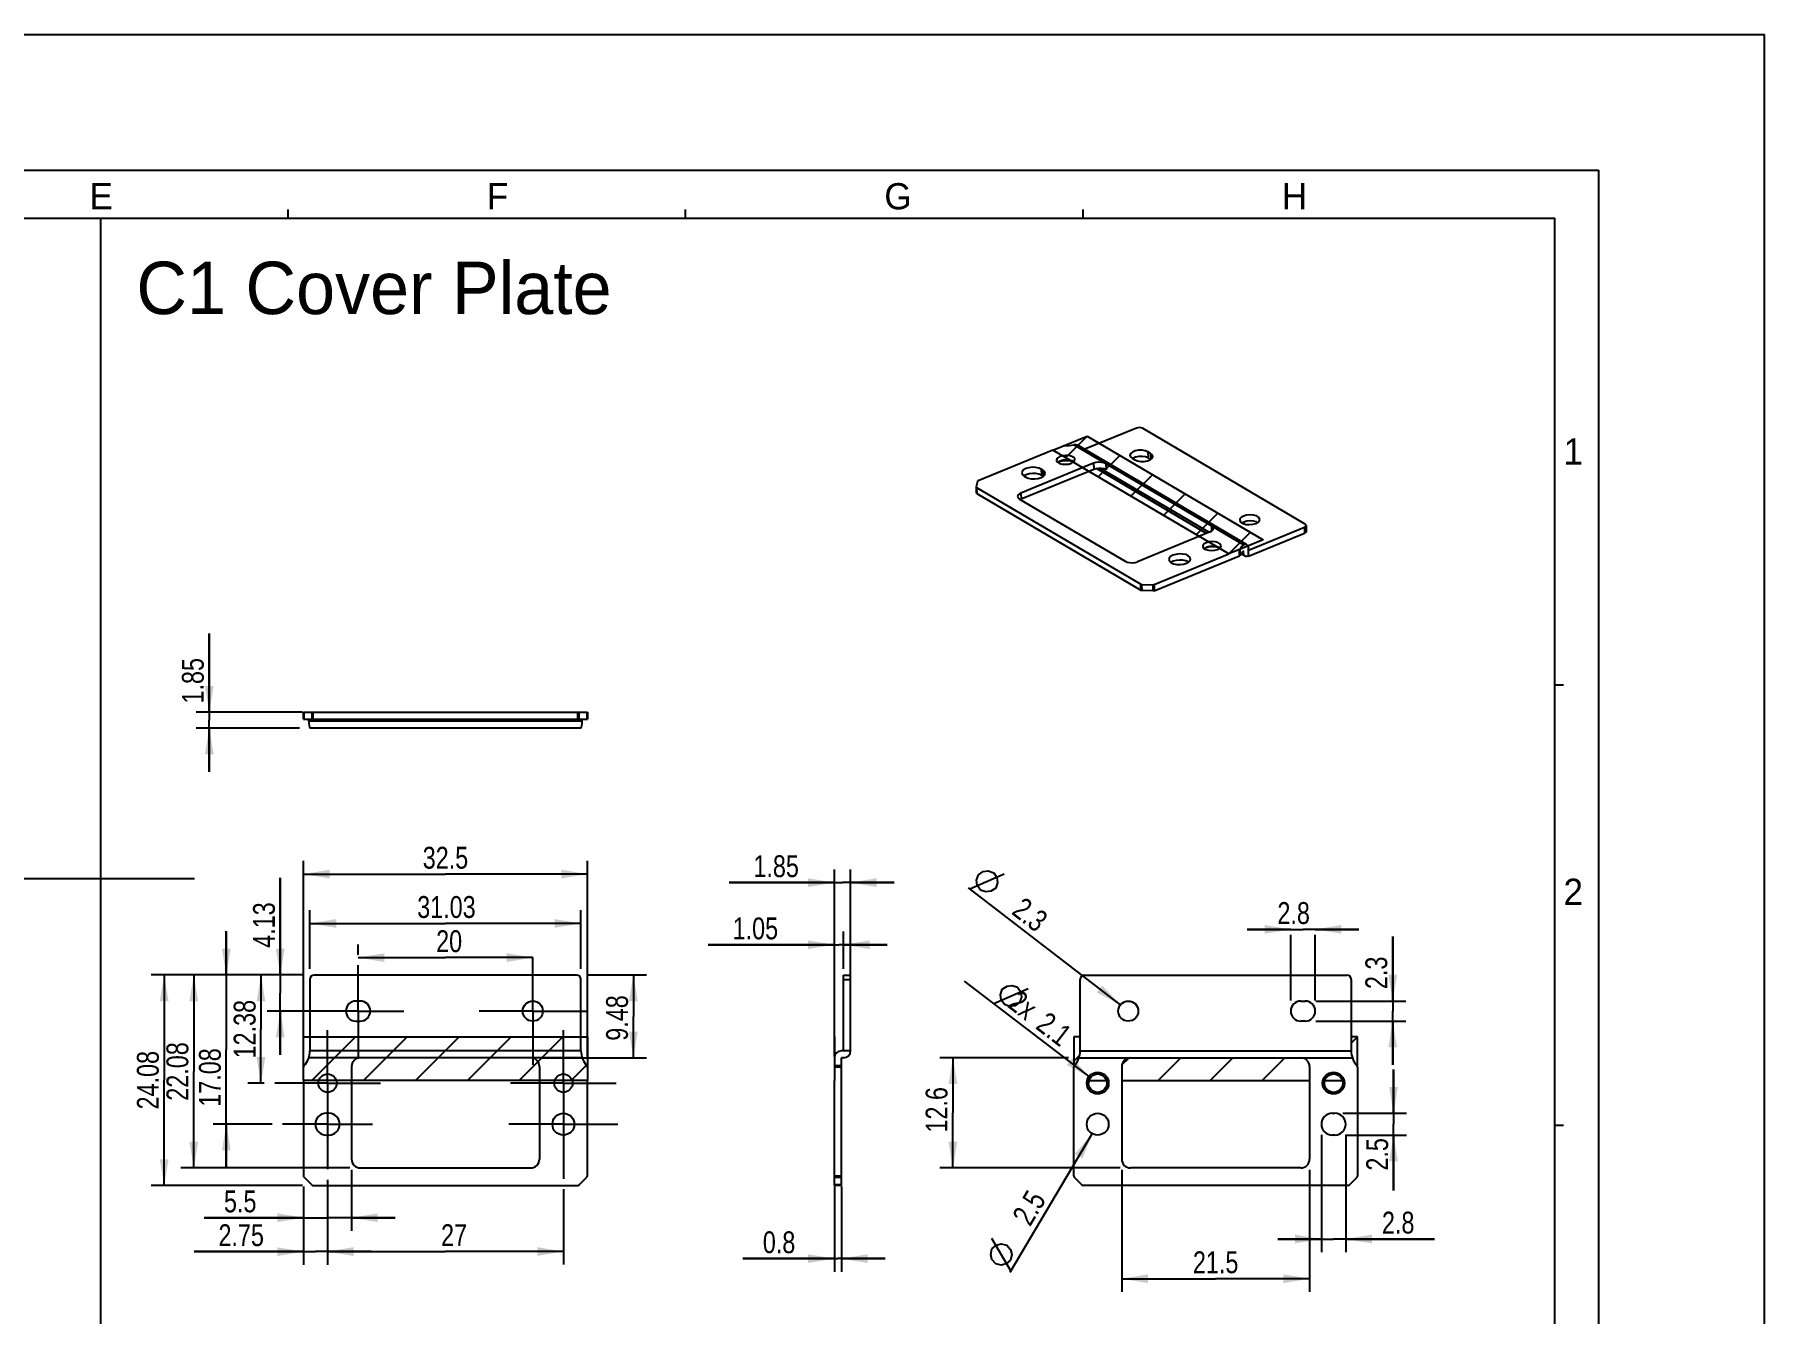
# Model space of a CAD drawing. Header units: millimetres. Extents: x 0 to 420, y 0 to 297.
# Drawn here: x 222 to 420, y 150.7 to 297 of the extents above; entities that cross this region are included whole.
import ezdxf

# ---------------------------------------------------------------- set-up
doc = ezdxf.new("R2010")
doc.units = ezdxf.units.MM
doc.header["$LTSCALE"] = 23.1
doc.linetypes.add('CENTER', pattern=[0.6, 0.375, -0.075, 0.075, -0.075])
doc.layers.get('0').update_dxf_attribs({"linetype": 'CONTINUOUS'})
doc.layers.add('02___PRT_ALL_AXES', color=7, linetype='CONTINUOUS')
doc.layers.add('ASSEM_MEM', color=7, linetype='CONTINUOUS')
doc.styles.get("Standard").update_dxf_attribs({"font": 'txt', "width": 0.8})
doc.styles.add('TEXTSTYLE_2', font='txt')
doc.styles.add('TEXTSTYLE_9', font='ar_wgl__.ttf')
doc.dimstyles.new('DIMSTYLE_3', dxfattribs={"dimtxt": 2.5, "dimasz": 3, "dimexe": 1.5, "dimexo": 1.2, "dimtad": 1, "dimdsep": 46, "dimtxsty": 'STANDARD', "dimblk": '_FILLED', "dimblk1": '_FILLED', "dimblk2": '_FILLED', "dimcen": 0.09, "dimazin": 2, "dimtp": 0.01, "dimtm": 0.01, "dimtfac": 1, "dimtofl": 0, "dimtmove": 0, "dimatfit": 3, "dimldrblk": '_FILLED', "dimfxl": 1, "dimtolj": 1, "dimarcsym": 0})
doc.dimstyles.new('DIMSTYLE_4', dxfattribs={"dimtxt": 2.5, "dimasz": 3, "dimexe": 1.5, "dimexo": 1.2, "dimtad": 1, "dimdsep": 46, "dimtxsty": 'STANDARD', "dimblk": '_FILLED', "dimblk1": '_FILLED', "dimblk2": '_FILLED', "dimcen": 0.09, "dimazin": 2, "dimtp": 0.01, "dimtm": 0.01, "dimtfac": 1, "dimtofl": 0, "dimtmove": 0, "dimatfit": 1, "dimldrblk": '_FILLED', "dimfxl": 1, "dimtolj": 1, "dimarcsym": 0})

# ---------------------------------------------------------------- blocks, each defined once
blk = doc.blocks.new('_FILLED')
at = {"color": 0, "linetype": 'BYBLOCK'}
blk.add_solid([(0, 0), (-1, 0.167), (-1, -0.167)], dxfattribs=at)
blk = doc.blocks.new('*D21')
at = {"color": 7, "linetype": 'CONTINUOUS'}
for p, q in [((252.76, 180.05), (252.76, 202.43)), ((285.26, 180.05), (285.26, 202.43)), ((252.76, 200.93), (269.01, 200.93)), ((285.26, 200.93), (269.01, 200.93))]:
    blk.add_line(p, q, dxfattribs=at)
at = {"color": 7, "linetype": 'CONTINUOUS', "xscale": 3, "yscale": 3, "zscale": 3, "rotation": 180}
blk.add_blockref('_FILLED', (252.76, 200.93), dxfattribs=at)
at = {"color": 7, "linetype": 'CONTINUOUS', "xscale": 3, "yscale": 3, "zscale": 3}
blk.add_blockref('_FILLED', (285.26, 200.93), dxfattribs=at)
at = {"color": 7, "linetype": 'CONTINUOUS', "insert": (269.01, 204.05), "char_height": 2.5, "width": 8, "attachment_point": 2, "line_spacing_factor": 0.9}
blk.add_mtext('32.5', dxfattribs=at)
blk = doc.blocks.new('*D22')
at = {"color": 7, "linetype": 'CONTINUOUS'}
for p, q in [((253.5, 190.08), (253.5, 196.78)), ((284.52, 190.08), (284.52, 196.78)), ((253.5, 195.28), (269.01, 195.28)), ((284.52, 195.28), (269.01, 195.28))]:
    blk.add_line(p, q, dxfattribs=at)
at = {"color": 7, "linetype": 'CONTINUOUS', "xscale": 3, "yscale": 3, "zscale": 3, "rotation": 180}
blk.add_blockref('_FILLED', (253.5, 195.28), dxfattribs=at)
at = {"color": 7, "linetype": 'CONTINUOUS', "xscale": 3, "yscale": 3, "zscale": 3}
blk.add_blockref('_FILLED', (284.52, 195.28), dxfattribs=at)
at = {"color": 7, "linetype": 'CONTINUOUS', "insert": (269.12, 198.41), "char_height": 2.5, "width": 10, "attachment_point": 2, "line_spacing_factor": 0.9}
blk.add_mtext('31.03', dxfattribs=at)
blk = doc.blocks.new('*D23')
at = {"color": 7, "linetype": 'CONTINUOUS'}
blk.add_line((346.27, 185.95), (328.87, 199.37), dxfattribs=at)
at = {"color": 7, "linetype": 'CONTINUOUS', "xscale": 3, "yscale": 3, "zscale": 3, "rotation": 322.3439488372}
blk.add_blockref('_FILLED', (346.27, 185.95), dxfattribs=at)
at = {"color": 7, "linetype": 'CONTINUOUS', "insert": (338.17, 196.15), "char_height": 2.5, "width": 14, "attachment_point": 3, "rotation": 322.3439, "line_spacing_factor": 0.9, "style": 'TEXTSTYLE_2'}
blk.add_mtext('{\\ftxt;\\W0.0001;\\H0.0001;\\~}{\\ftxt;\\W1.3333333333;\\H2.5; }{\\ftxt;\\W0.0001;\\H0.0001;\\~}{\\W0.8;2.3}', dxfattribs=at)
blk = doc.blocks.new('*D24')
at = {"color": 7, "linetype": 'CONTINUOUS'}
blk.add_line((342.84, 177.64), (328.44, 188.69), dxfattribs=at)
at = {"color": 7, "linetype": 'CONTINUOUS', "xscale": 3, "yscale": 3, "zscale": 3, "rotation": 322.4874003582}
blk.add_blockref('_FILLED', (342.84, 177.64), dxfattribs=at)
at = {"color": 7, "linetype": 'CONTINUOUS', "insert": (340.92, 183.05), "char_height": 2.5, "width": 20, "attachment_point": 3, "rotation": 322.4874, "line_spacing_factor": 0.9}
blk.add_mtext('2x{\\ftxt;\\W0.0001;\\H0.0001;\\~}{\\ftxt;\\W1.3333333333;\\H2.5; }{\\ftxt;\\W0.0001;\\H0.0001;\\~}2.1', dxfattribs=at)
blk = doc.blocks.new('*D25')
at = {"color": 7, "linetype": 'CONTINUOUS'}
blk.add_line((343.04, 171.23), (333.61, 155.35), dxfattribs=at)
at = {"color": 7, "linetype": 'CONTINUOUS', "xscale": 3, "yscale": 3, "zscale": 3, "rotation": 59.295243605}
blk.add_blockref('_FILLED', (343.04, 171.23), dxfattribs=at)
at = {"color": 7, "linetype": 'CONTINUOUS', "insert": (335.69, 164.97), "char_height": 2.5, "width": 14, "attachment_point": 3, "rotation": 59.2952, "line_spacing_factor": 0.9, "style": 'TEXTSTYLE_2'}
blk.add_mtext('{\\ftxt;\\W0.0001;\\H0.0001;\\~}{\\ftxt;\\W1.3333333333;\\H2.5; }{\\ftxt;\\W0.0001;\\H0.0001;\\~}{\\W0.8;2.5}', dxfattribs=at)
blk = doc.blocks.new('*D26')
at = {"color": 7, "linetype": 'CONTINUOUS'}
for p, q in [((377.45, 186.4), (377.45, 193.77)), ((377.45, 193.77), (377.45, 185.25)), ((368.63, 186.4), (378.95, 186.4)), ((377.45, 179.1), (377.45, 185.25)), ((368.63, 184.1), (378.95, 184.1)), ((377.45, 184.1), (377.45, 179.1))]:
    blk.add_line(p, q, dxfattribs=at)
at = {"color": 7, "linetype": 'CONTINUOUS', "xscale": 3, "yscale": 3, "zscale": 3}
for p, rotation in [((377.45, 186.4), 270), ((377.45, 184.1), 90)]:
    blk.add_blockref('_FILLED', p, dxfattribs=dict(at, rotation=rotation))
at = {"color": 7, "linetype": 'CONTINUOUS', "insert": (374.32, 187.77), "char_height": 2.5, "width": 6, "attachment_point": 1, "rotation": 90, "line_spacing_factor": 0.9}
blk.add_mtext('2.3', dxfattribs=at)
blk = doc.blocks.new('*D27')
at = {"color": 7, "linetype": 'CONTINUOUS'}
for p, q in [((365.78, 194.6), (360.78, 194.6)), ((360.78, 194.6), (367.18, 194.6)), ((373.58, 194.6), (367.18, 194.6)), ((368.58, 194.6), (373.58, 194.6)), ((365.78, 186.45), (365.78, 193.97)), ((368.58, 186.45), (368.58, 193.97))]:
    blk.add_line(p, q, dxfattribs=at)
at = {"color": 7, "linetype": 'CONTINUOUS', "xscale": 3, "yscale": 3, "zscale": 3}
blk.add_blockref('_FILLED', (365.78, 194.6), dxfattribs=at)
at = {"color": 7, "linetype": 'CONTINUOUS', "xscale": 3, "yscale": 3, "zscale": 3, "rotation": 180}
blk.add_blockref('_FILLED', (368.58, 194.6), dxfattribs=at)
at = {"color": 7, "linetype": 'CONTINUOUS', "insert": (366.11, 197.72), "char_height": 2.5, "width": 6, "attachment_point": 2, "line_spacing_factor": 0.9}
blk.add_mtext('2.8', dxfattribs=at)
blk = doc.blocks.new('*D28')
at = {"color": 7, "linetype": 'CONTINUOUS'}
for p, q in [((369.28, 171.1), (369.28, 157.66)), ((372.08, 171.1), (372.08, 157.66)), ((369.28, 159.16), (364.28, 159.16)), ((364.28, 159.16), (370.68, 159.16)), ((382.22, 159.16), (370.68, 159.16)), ((372.08, 159.16), (382.22, 159.16))]:
    blk.add_line(p, q, dxfattribs=at)
at = {"color": 7, "linetype": 'CONTINUOUS', "xscale": 3, "yscale": 3, "zscale": 3}
blk.add_blockref('_FILLED', (369.28, 159.16), dxfattribs=at)
at = {"color": 7, "linetype": 'CONTINUOUS', "xscale": 3, "yscale": 3, "zscale": 3, "rotation": 180}
blk.add_blockref('_FILLED', (372.08, 159.16), dxfattribs=at)
at = {"color": 7, "linetype": 'CONTINUOUS', "insert": (376.22, 162.29), "char_height": 2.5, "width": 6, "attachment_point": 1, "line_spacing_factor": 0.9}
blk.add_mtext('2.8', dxfattribs=at)
blk = doc.blocks.new('*D29')
at = {"color": 7, "linetype": 'CONTINUOUS'}
for p, q in [((377.54, 173.55), (377.54, 178.55)), ((377.54, 178.55), (377.54, 172.3)), ((371.73, 173.55), (379.04, 173.55)), ((377.54, 164.71), (377.54, 172.3)), ((372.03, 171.05), (379.04, 171.05)), ((377.54, 171.05), (377.54, 164.71))]:
    blk.add_line(p, q, dxfattribs=at)
at = {"color": 7, "linetype": 'CONTINUOUS', "xscale": 3, "yscale": 3, "zscale": 3}
for p, rotation in [((377.54, 173.55), 270), ((377.54, 171.05), 90)]:
    blk.add_blockref('_FILLED', p, dxfattribs=dict(at, rotation=rotation))
at = {"color": 7, "linetype": 'CONTINUOUS', "insert": (374.42, 170.71), "char_height": 2.5, "width": 6, "attachment_point": 3, "rotation": 90, "line_spacing_factor": 0.9}
blk.add_mtext('2.5', dxfattribs=at)
blk = doc.blocks.new('*D30')
at = {"color": 7, "linetype": 'CONTINUOUS'}
for p, q in [((313.53, 180.05), (313.53, 201.45)), ((315.38, 186.45), (315.38, 201.45)), ((313.53, 199.95), (301.47, 199.95)), ((301.47, 199.95), (314.46, 199.95)), ((320.38, 199.95), (314.46, 199.95)), ((315.38, 199.95), (320.38, 199.95))]:
    blk.add_line(p, q, dxfattribs=at)
at = {"color": 7, "linetype": 'CONTINUOUS', "xscale": 3, "yscale": 3, "zscale": 3}
blk.add_blockref('_FILLED', (313.53, 199.95), dxfattribs=at)
at = {"color": 7, "linetype": 'CONTINUOUS', "xscale": 3, "yscale": 3, "zscale": 3, "rotation": 180}
blk.add_blockref('_FILLED', (315.38, 199.95), dxfattribs=at)
at = {"color": 7, "linetype": 'CONTINUOUS', "insert": (309.47, 203.08), "char_height": 2.5, "width": 8, "attachment_point": 3, "line_spacing_factor": 0.9}
blk.add_mtext('1.85', dxfattribs=at)
blk = doc.blocks.new('*D31')
at = {"color": 7, "linetype": 'CONTINUOUS'}
for p, q in [((313.53, 165.18), (313.53, 155.42)), ((314.33, 165.18), (314.33, 155.42)), ((313.53, 156.92), (303.06, 156.92)), ((303.06, 156.92), (313.93, 156.92)), ((319.33, 156.92), (313.93, 156.92)), ((314.33, 156.92), (319.33, 156.92))]:
    blk.add_line(p, q, dxfattribs=at)
at = {"color": 7, "linetype": 'CONTINUOUS', "xscale": 3, "yscale": 3, "zscale": 3}
blk.add_blockref('_FILLED', (313.53, 156.92), dxfattribs=at)
at = {"color": 7, "linetype": 'CONTINUOUS', "xscale": 3, "yscale": 3, "zscale": 3, "rotation": 180}
blk.add_blockref('_FILLED', (314.33, 156.92), dxfattribs=at)
at = {"color": 7, "linetype": 'CONTINUOUS', "insert": (309.06, 160.04), "char_height": 2.5, "width": 6, "attachment_point": 3, "line_spacing_factor": 0.9}
blk.add_mtext('0.8', dxfattribs=at)
blk = doc.blocks.new('*D32')
at = {"color": 7, "linetype": 'CONTINUOUS'}
for p, q in [((313.53, 180.05), (313.53, 194.34)), ((314.58, 190.08), (314.58, 194.34)), ((313.53, 192.84), (299.09, 192.84)), ((299.09, 192.84), (314.06, 192.84)), ((319.58, 192.84), (314.06, 192.84)), ((314.58, 192.84), (319.58, 192.84))]:
    blk.add_line(p, q, dxfattribs=at)
at = {"color": 7, "linetype": 'CONTINUOUS', "xscale": 3, "yscale": 3, "zscale": 3}
blk.add_blockref('_FILLED', (313.53, 192.84), dxfattribs=at)
at = {"color": 7, "linetype": 'CONTINUOUS', "xscale": 3, "yscale": 3, "zscale": 3, "rotation": 180}
blk.add_blockref('_FILLED', (314.58, 192.84), dxfattribs=at)
at = {"color": 7, "linetype": 'CONTINUOUS', "insert": (307.09, 195.96), "char_height": 2.5, "width": 8, "attachment_point": 3, "line_spacing_factor": 0.9}
blk.add_mtext('1.05', dxfattribs=at)
blk = doc.blocks.new('*D33')
at = {"color": 7, "linetype": 'CONTINUOUS'}
for p, q in [((252.8, 189.38), (235.31, 189.38)), ((236.81, 189.38), (236.81, 177.34)), ((236.81, 165.3), (236.81, 177.34)), ((252.64, 165.3), (235.31, 165.3))]:
    blk.add_line(p, q, dxfattribs=at)
at = {"color": 7, "linetype": 'CONTINUOUS', "xscale": 3, "yscale": 3, "zscale": 3}
for p, rotation in [((236.81, 189.38), 90), ((236.81, 165.3), 270)]:
    blk.add_blockref('_FILLED', p, dxfattribs=dict(at, rotation=rotation))
at = {"color": 7, "linetype": 'CONTINUOUS', "insert": (233.69, 177.34), "char_height": 2.5, "width": 10, "attachment_point": 2, "rotation": 90, "line_spacing_factor": 0.9}
blk.add_mtext('24.08', dxfattribs=at)
blk = doc.blocks.new('*D34')
at = {"color": 7, "linetype": 'CONTINUOUS'}
for p, q in [((252.8, 189.38), (238.7, 189.38)), ((240.2, 189.38), (240.2, 178.34)), ((240.2, 167.3), (240.2, 178.34)), ((258.06, 167.3), (238.7, 167.3))]:
    blk.add_line(p, q, dxfattribs=at)
at = {"color": 7, "linetype": 'CONTINUOUS', "xscale": 3, "yscale": 3, "zscale": 3}
for p, rotation in [((240.2, 189.38), 90), ((240.2, 167.3), 270)]:
    blk.add_blockref('_FILLED', p, dxfattribs=dict(at, rotation=rotation))
at = {"color": 7, "linetype": 'CONTINUOUS', "insert": (237.07, 178.34), "char_height": 2.5, "width": 10, "attachment_point": 2, "rotation": 90, "line_spacing_factor": 0.9}
blk.add_mtext('22.08', dxfattribs=at)
blk = doc.blocks.new('*D35')
at = {"color": 7, "linetype": 'CONTINUOUS'}
for p, q in [((252.8, 189.38), (246.39, 189.38)), ((247.89, 189.38), (247.89, 183.19)), ((247.89, 177), (247.89, 183.19)), ((248.26, 177), (246.39, 177))]:
    blk.add_line(p, q, dxfattribs=at)
at = {"color": 7, "linetype": 'CONTINUOUS', "xscale": 3, "yscale": 3, "zscale": 3}
for p, rotation in [((247.89, 189.38), 90), ((247.89, 177), 270)]:
    blk.add_blockref('_FILLED', p, dxfattribs=dict(at, rotation=rotation))
at = {"color": 7, "linetype": 'CONTINUOUS', "insert": (244.77, 183.18), "char_height": 2.5, "width": 10, "attachment_point": 2, "rotation": 90, "line_spacing_factor": 0.9}
blk.add_mtext('12.38', dxfattribs=at)
blk = doc.blocks.new('*D36')
at = {"color": 7, "linetype": 'CONTINUOUS'}
for p, q in [((250.1, 189.38), (250.1, 200.49)), ((250.1, 200.49), (250.1, 187.31)), ((252.8, 189.38), (248.6, 189.38)), ((250.1, 180.25), (250.1, 187.31)), ((257.81, 185.25), (248.6, 185.25)), ((250.1, 185.25), (250.1, 180.25))]:
    blk.add_line(p, q, dxfattribs=at)
at = {"color": 7, "linetype": 'CONTINUOUS', "xscale": 3, "yscale": 3, "zscale": 3}
for p, rotation in [((250.1, 189.38), 270), ((250.1, 185.25), 90)]:
    blk.add_blockref('_FILLED', p, dxfattribs=dict(at, rotation=rotation))
at = {"color": 7, "linetype": 'CONTINUOUS', "insert": (246.98, 192.49), "char_height": 2.5, "width": 8, "attachment_point": 1, "rotation": 90, "line_spacing_factor": 0.9}
blk.add_mtext('4.13', dxfattribs=at)
blk = doc.blocks.new('*D37')
at = {"color": 7, "linetype": 'CONTINUOUS'}
for p, q in [((243.92, 189.38), (243.92, 194.38)), ((243.92, 194.38), (243.92, 180.84)), ((252.8, 189.38), (242.42, 189.38)), ((243.92, 167.3), (243.92, 180.84)), ((249.16, 172.3), (242.42, 172.3)), ((243.92, 172.3), (243.92, 167.3))]:
    blk.add_line(p, q, dxfattribs=at)
at = {"color": 7, "linetype": 'CONTINUOUS', "xscale": 3, "yscale": 3, "zscale": 3}
for p, rotation in [((243.92, 189.38), 270), ((243.92, 172.3), 90)]:
    blk.add_blockref('_FILLED', p, dxfattribs=dict(at, rotation=rotation))
at = {"color": 7, "linetype": 'CONTINUOUS', "insert": (240.79, 177.65), "char_height": 2.5, "width": 10, "attachment_point": 2, "rotation": 90, "line_spacing_factor": 0.9}
blk.add_mtext('17.08', dxfattribs=at)
blk = doc.blocks.new('*D38')
at = {"color": 7, "linetype": 'CONTINUOUS'}
for p, q in [((259.01, 191.7), (259.01, 192.87)), ((259.01, 191.37), (269.01, 191.37)), ((279.01, 191.37), (269.01, 191.37))]:
    blk.add_line(p, q, dxfattribs=at)
at = {"color": 7, "linetype": 'CONTINUOUS', "xscale": 3, "yscale": 3, "zscale": 3, "rotation": 180}
blk.add_blockref('_FILLED', (259.01, 191.37), dxfattribs=at)
at = {"color": 7, "linetype": 'CONTINUOUS', "xscale": 3, "yscale": 3, "zscale": 3}
blk.add_blockref('_FILLED', (279.01, 191.37), dxfattribs=at)
at = {"color": 7, "linetype": 'CONTINUOUS', "insert": (269.43, 194.5), "char_height": 2.5, "width": 4, "attachment_point": 2, "line_spacing_factor": 0.9}
blk.add_mtext('20', dxfattribs=at)
blk = doc.blocks.new('*D39')
at = {"color": 7, "linetype": 'CONTINUOUS'}
for p, q in [((255.51, 165.95), (255.51, 156.23)), ((282.51, 164.85), (282.51, 156.23)), ((255.51, 157.73), (269.01, 157.73)), ((282.51, 157.73), (269.01, 157.73))]:
    blk.add_line(p, q, dxfattribs=at)
at = {"color": 7, "linetype": 'CONTINUOUS', "xscale": 3, "yscale": 3, "zscale": 3, "rotation": 180}
blk.add_blockref('_FILLED', (255.51, 157.73), dxfattribs=at)
at = {"color": 7, "linetype": 'CONTINUOUS', "xscale": 3, "yscale": 3, "zscale": 3}
blk.add_blockref('_FILLED', (282.51, 157.73), dxfattribs=at)
at = {"color": 7, "linetype": 'CONTINUOUS', "insert": (269.99, 160.85), "char_height": 2.5, "width": 4, "attachment_point": 2, "line_spacing_factor": 0.9}
blk.add_mtext('27', dxfattribs=at)
blk = doc.blocks.new('*D40')
at = {"color": 7, "linetype": 'CONTINUOUS'}
for p, q in [((346.43, 167.1), (346.43, 153.12)), ((367.93, 167.1), (367.93, 153.12)), ((346.43, 154.62), (357.18, 154.62)), ((367.93, 154.62), (357.18, 154.62))]:
    blk.add_line(p, q, dxfattribs=at)
at = {"color": 7, "linetype": 'CONTINUOUS', "xscale": 3, "yscale": 3, "zscale": 3, "rotation": 180}
blk.add_blockref('_FILLED', (346.43, 154.62), dxfattribs=at)
at = {"color": 7, "linetype": 'CONTINUOUS', "xscale": 3, "yscale": 3, "zscale": 3}
blk.add_blockref('_FILLED', (367.93, 154.62), dxfattribs=at)
at = {"color": 7, "linetype": 'CONTINUOUS', "insert": (357.18, 157.75), "char_height": 2.5, "width": 8, "attachment_point": 2, "line_spacing_factor": 0.9}
blk.add_mtext('21.5', dxfattribs=at)
blk = doc.blocks.new('*D41')
at = {"color": 7, "linetype": 'CONTINUOUS'}
for p, q in [((340.33, 179.9), (325.6, 179.9)), ((327.1, 179.9), (327.1, 173.6)), ((327.1, 167.3), (327.1, 173.6)), ((346.23, 167.3), (325.6, 167.3))]:
    blk.add_line(p, q, dxfattribs=at)
at = {"color": 7, "linetype": 'CONTINUOUS', "xscale": 3, "yscale": 3, "zscale": 3}
for p, rotation in [((327.1, 179.9), 90), ((327.1, 167.3), 270)]:
    blk.add_blockref('_FILLED', p, dxfattribs=dict(at, rotation=rotation))
at = {"color": 7, "linetype": 'CONTINUOUS', "insert": (323.98, 173.95), "char_height": 2.5, "width": 8, "attachment_point": 2, "rotation": 90, "line_spacing_factor": 0.9}
blk.add_mtext('12.6', dxfattribs=at)
blk = doc.blocks.new('*D42')
at = {"color": 7, "linetype": 'CONTINUOUS'}
for p, q in [((252.76, 165.18), (252.76, 156.22)), ((255.51, 165.95), (255.51, 156.22)), ((252.76, 157.72), (240.23, 157.72)), ((240.23, 157.72), (254.13, 157.72)), ((260.51, 157.72), (254.13, 157.72)), ((255.51, 157.72), (260.51, 157.72))]:
    blk.add_line(p, q, dxfattribs=at)
at = {"color": 7, "linetype": 'CONTINUOUS', "xscale": 3, "yscale": 3, "zscale": 3}
blk.add_blockref('_FILLED', (252.76, 157.72), dxfattribs=at)
at = {"color": 7, "linetype": 'CONTINUOUS', "xscale": 3, "yscale": 3, "zscale": 3, "rotation": 180}
blk.add_blockref('_FILLED', (255.51, 157.72), dxfattribs=at)
at = {"color": 7, "linetype": 'CONTINUOUS', "insert": (248.23, 160.85), "char_height": 2.5, "width": 8, "attachment_point": 3, "line_spacing_factor": 0.9}
blk.add_mtext('2.75', dxfattribs=at)
blk = doc.blocks.new('*D43')
at = {"color": 7, "linetype": 'CONTINUOUS'}
for p, q in [((258.26, 167.1), (258.26, 160.1)), ((252.76, 165.18), (252.76, 160.1)), ((252.76, 161.6), (241.37, 161.6)), ((241.37, 161.6), (255.51, 161.6)), ((263.26, 161.6), (255.51, 161.6)), ((258.26, 161.6), (263.26, 161.6))]:
    blk.add_line(p, q, dxfattribs=at)
at = {"color": 7, "linetype": 'CONTINUOUS', "xscale": 3, "yscale": 3, "zscale": 3}
blk.add_blockref('_FILLED', (252.76, 161.6), dxfattribs=at)
at = {"color": 7, "linetype": 'CONTINUOUS', "xscale": 3, "yscale": 3, "zscale": 3, "rotation": 180}
blk.add_blockref('_FILLED', (258.26, 161.6), dxfattribs=at)
at = {"color": 7, "linetype": 'CONTINUOUS', "insert": (247.37, 164.72), "char_height": 2.5, "width": 6, "attachment_point": 3, "line_spacing_factor": 0.9}
blk.add_mtext('5.5', dxfattribs=at)
blk = doc.blocks.new('*D44')
at = {"color": 7, "linetype": 'CONTINUOUS'}
for p, q in [((285.22, 189.38), (292.02, 189.38)), ((290.52, 189.38), (290.52, 184.64)), ((290.52, 179.9), (290.52, 184.64)), ((279.96, 179.9), (292.02, 179.9))]:
    blk.add_line(p, q, dxfattribs=at)
at = {"color": 7, "linetype": 'CONTINUOUS', "xscale": 3, "yscale": 3, "zscale": 3}
for p, rotation in [((290.52, 189.38), 90), ((290.52, 179.9), 270)]:
    blk.add_blockref('_FILLED', p, dxfattribs=dict(at, rotation=rotation))
at = {"color": 7, "linetype": 'CONTINUOUS', "insert": (287.4, 184.46), "char_height": 2.5, "width": 8, "attachment_point": 2, "rotation": 90, "line_spacing_factor": 0.9}
blk.add_mtext('9.48', dxfattribs=at)
blk = doc.blocks.new('*D45')
at = {"color": 7, "linetype": 'CONTINUOUS'}
for p, q in [((241.97, 219.47), (241.97, 228.45)), ((241.97, 228.45), (241.97, 218.54)), ((252.64, 219.47), (240.47, 219.47)), ((241.97, 212.62), (241.97, 218.54)), ((252.3, 217.62), (240.47, 217.62)), ((241.97, 217.62), (241.97, 212.62))]:
    blk.add_line(p, q, dxfattribs=at)
at = {"color": 7, "linetype": 'CONTINUOUS', "xscale": 3, "yscale": 3, "zscale": 3}
for p, rotation in [((241.97, 219.47), 270), ((241.97, 217.62), 90)]:
    blk.add_blockref('_FILLED', p, dxfattribs=dict(at, rotation=rotation))
at = {"color": 7, "linetype": 'CONTINUOUS', "insert": (238.84, 220.45), "char_height": 2.5, "width": 8, "attachment_point": 1, "rotation": 90, "line_spacing_factor": 0.9}
blk.add_mtext('1.85', dxfattribs=at)

msp = doc.modelspace()

# ---------------------------------------------------------------- linework, layer by layer
at = {"color": 7, "linetype": 'CONTINUOUS'}
for p, q in [((0, 297), (420, 297)), ((420, 0), (420, 297)), ((19, 281.5), (401, 281.5)), ((401, 281.5), (401, 15.5)), ((23.5, 276), (396, 276)), ((229.525, 276.014), (229.525, 21.022)), ((251, 276), (251, 277)), ((296.5, 276), (296.5, 277)), ((342, 276), (342, 277)), ((396, 21), (396, 276)), ((396, 222.6), (397, 222.6)), ((329.04, 199.247), (332.98, 200.943)), ((331.783, 186.132), (335.719, 187.838)), ((396, 172.2), (397, 172.2)), ((333.719, 155.531), (331.558, 159.237))]:
    msp.add_line(p, q, dxfattribs=at)
for points in [[(330.02, 200.858), (330.567, 201.226), (331.151, 201.301), (331.773, 201.084), (332.141, 200.538), (332.216, 199.953), (331.999, 199.331), (331.453, 198.964), (330.868, 198.888), (330.246, 199.105), (329.878, 199.652), (329.803, 200.236), (330.02, 200.858)], [(332.759, 187.746), (333.305, 188.115), (333.889, 188.192), (334.512, 187.976), (334.881, 187.43), (334.958, 186.846), (334.742, 186.224), (334.196, 185.855), (333.612, 185.778), (332.99, 185.993), (332.621, 186.539), (332.544, 187.123), (332.759, 187.746)], [(332, 156.309), (331.569, 156.807), (331.424, 157.378), (331.564, 158.022), (332.062, 158.453), (332.633, 158.598), (333.277, 158.458), (333.708, 157.96), (333.853, 157.389), (333.713, 156.745), (333.215, 156.314), (332.644, 156.169), (332, 156.309)]]:
    msp.add_lwpolyline(points, dxfattribs=at)
msp.add_arc((343.678, 177), 1.05, 93.67333, 180, dxfattribs=at)
at = {"layer": '02___PRT_ALL_AXES', "color": 7, "linetype": 'CENTER'}
for p, q in [((259.009, 185.25), (259.009, 190.5)), ((279.009, 185.25), (279.009, 191.4)), ((259.009, 185.25), (253.759, 185.25)), ((259.009, 185.25), (264.259, 185.25)), ((259.009, 185.25), (259.009, 180)), ((279.009, 185.25), (272.859, 185.25)), ((279.009, 185.25), (285.159, 185.25)), ((279.009, 185.25), (279.009, 179.1)), ((255.509, 177.45), (255.509, 183.05)), ((282.509, 178.55), (282.509, 183.05)), ((282.509, 177), (282.509, 178.55)), ((255.509, 177), (249.459, 177)), ((255.509, 177), (255.509, 177.45)), ((255.509, 177), (261.559, 177)), ((255.509, 177), (255.509, 170.95)), ((282.509, 177), (276.459, 177)), ((282.509, 177), (288.559, 177)), ((282.509, 177), (282.509, 170.95)), ((255.509, 172.3), (250.359, 172.3)), ((255.509, 172.3), (260.659, 172.3)), ((282.509, 172.3), (276.259, 172.3)), ((282.509, 172.3), (288.759, 172.3)), ((255.509, 170.95), (255.509, 167.15)), ((282.509, 170.95), (282.509, 166.05))]:
    msp.add_line(p, q, dxfattribs=at)
at = {"layer": 'ASSEM_MEM', "color": 7, "linetype": 'CONTINUOUS'}
for p, q in [((348.103, 251.966), (342.209, 249.551)), ((367.421, 240.98), (348.805, 251.944)), ((338.539, 249.433), (342.459, 251.04)), ((339.995, 248.576), (342.459, 251.04)), ((360.352, 238.621), (340.953, 250.048)), ((360.708, 238.655), (341.456, 249.995)), ((342.459, 251.04), (362.61, 239.171)), ((338.539, 249.433), (329.979, 245.925)), ((343.204, 247.939), (334.893, 244.533)), ((358.689, 237.565), (338.539, 249.433)), ((339.144, 248.062), (339.128, 248.042)), ((339.375, 248.192), (339.144, 248.062)), ((339.257, 248.09), (339.159, 248.035)), ((339.598, 248.192), (339.257, 248.09)), ((340.725, 248.157), (340.37, 248.227)), ((340.896, 248.084), (340.725, 248.157)), ((340.914, 248.102), (340.89, 248.121)), ((343.204, 247.939), (343.227, 247.24)), ((343.733, 246.374), (346.197, 248.838)), ((344.608, 247.895), (344.631, 247.196)), ((347.621, 248.51), (347.931, 248.327)), ((347.688, 248.53), (347.651, 248.5)), ((348.001, 248.658), (347.688, 248.53)), ((349.425, 249.249), (349.448, 248.55)), ((349.735, 249.066), (349.425, 249.249)), ((349.734, 248.382), (349.448, 248.55)), ((349.735, 249.066), (349.757, 248.4)), ((329.905, 245.859), (329.76, 245.252)), ((343.227, 247.24), (334.916, 243.834)), ((335.479, 246.635), (335.227, 246.495)), ((335.251, 246.476), (335.437, 246.366)), ((337.211, 247.279), (337.234, 246.58)), ((337.397, 247.169), (337.211, 247.279)), ((337.42, 246.47), (337.234, 246.58)), ((337.397, 247.169), (337.42, 246.47)), ((337.444, 246.451), (337.42, 246.47)), ((356.115, 239.916), (343.535, 247.326)), ((356.417, 240.04), (344.001, 247.353)), ((347.471, 244.172), (349.935, 246.637)), ((329.76, 245.252), (329.759, 245.24)), ((329.759, 245.24), (329.782, 244.541)), ((329.802, 245.182), (329.825, 244.483)), ((329.802, 245.182), (348.609, 234.104)), ((329.825, 244.483), (348.633, 233.405)), ((334.729, 243.846), (346.819, 236.725)), ((334.916, 243.834), (334.83, 243.786)), ((334.893, 244.533), (334.916, 243.834)), ((351.209, 241.971), (353.673, 244.435)), ((354.947, 239.769), (357.411, 242.233)), ((356.534, 240.087), (348.223, 236.681)), ((356.698, 240.774), (356.717, 240.189)), ((358.685, 237.567), (361.149, 240.031)), ((360.389, 241.205), (360.215, 241.106)), ((360.929, 238.009), (367.339, 240.636)), ((360.952, 237.31), (367.362, 239.937)), ((367.339, 240.636), (367.362, 239.937)), ((367.529, 240.836), (367.552, 240.137)), ((355.884, 238.202), (355.868, 238.182)), ((356.116, 238.332), (355.884, 238.202)), ((355.997, 238.23), (355.9, 238.175)), ((356.338, 238.332), (355.997, 238.23)), ((357.465, 238.297), (357.11, 238.367)), ((357.636, 238.224), (357.465, 238.297)), ((357.654, 238.242), (357.63, 238.26)), ((362.61, 239.171), (358.689, 237.565)), ((359.925, 237.362), (359.901, 238.061)), ((359.998, 237.426), (359.975, 238.125)), ((360.132, 237.683), (359.998, 237.426)), ((360.375, 237.922), (360.132, 237.683)), ((360.383, 237.704), (360.24, 237.788)), ((360.383, 237.704), (360.375, 237.922)), ((360.952, 237.31), (360.921, 238.227)), ((350.13, 234.057), (358.689, 237.565)), ((350.153, 233.358), (359.925, 237.362)), ((352.312, 236.72), (352.06, 236.58)), ((354.067, 236.665), (353.78, 236.786)), ((354.091, 236.645), (354.067, 236.665)), ((360.559, 237.298), (360.06, 237.592)), ((348.633, 233.405), (348.609, 234.104)), ((348.766, 233.372), (348.743, 234.071)), ((348.743, 234.071), (349.983, 234.033)), ((349.983, 234.033), (350.006, 233.334)), ((350.13, 234.057), (350.153, 233.358)), ((350.006, 233.334), (348.766, 233.372)), ((252.759, 218.668), (252.759, 219.468)), ((252.759, 219.468), (285.259, 219.468)), ((252.759, 218.668), (285.259, 218.668)), ((252.817, 218.668), (252.817, 219.468)), ((253.365, 218.418), (253.365, 218.668)), ((284.653, 218.418), (253.365, 218.418)), ((253.7, 219.468), (253.7, 218.668)), ((253.842, 219.468), (253.842, 218.668)), ((284.176, 218.668), (284.176, 219.468)), ((284.317, 218.668), (284.317, 219.468)), ((284.653, 218.418), (284.653, 218.668)), ((285.2, 219.468), (285.2, 218.668)), ((285.259, 219.468), (285.259, 218.668)), ((284.521, 217.618), (253.496, 217.618)), ((240.279, 200.388), (207.479, 200.388)), ((253.496, 188.876), (253.496, 180.7)), ((284.021, 189.376), (253.996, 189.376)), ((284.521, 180.7), (284.521, 188.876)), ((314.584, 189.376), (315.384, 189.376)), ((314.584, 180.7), (314.584, 189.376)), ((314.584, 188.876), (315.384, 188.876)), ((315.384, 180.7), (315.384, 189.376)), ((341.665, 180.7), (341.665, 188.876)), ((342.165, 189.376), (372.19, 189.376)), ((372.69, 188.876), (372.69, 180.7)), ((259.259, 186.4), (258.759, 186.4)), ((366.928, 186.4), (367.428, 186.4)), ((252.759, 182.3), (285.259, 182.3)), ((252.759, 177.3), (252.759, 182.3)), ((253.699, 177.3), (258.699, 182.3)), ((258.759, 184.1), (259.259, 184.1)), ((259.638, 177.3), (264.638, 182.3)), ((265.578, 177.3), (270.578, 182.3)), ((271.518, 177.3), (276.518, 182.3)), ((277.457, 177.3), (282.457, 182.3)), ((285.259, 182.3), (285.259, 177.3)), ((313.534, 182.3), (313.534, 177.3)), ((341.665, 182.3), (340.928, 182.3)), ((340.928, 182.3), (340.928, 178.846)), ((367.428, 184.1), (366.928, 184.1)), ((373.428, 182.3), (372.69, 182.3)), ((372.69, 181.563), (373.428, 182.3)), ((373.428, 178.983), (373.428, 182.3)), ((284.521, 180.7), (253.496, 180.7)), ((315.384, 180.7), (314.334, 180.7)), ((341.665, 180.7), (372.69, 180.7)), ((284.653, 179.9), (253.365, 179.9)), ((258.259, 178.9), (258.259, 168.3)), ((279.759, 178.9), (279.759, 168.3)), ((283.397, 177.3), (285.259, 179.162)), ((314.334, 178.983), (313.534, 178.983)), ((314.334, 178.846), (313.534, 178.846)), ((314.584, 179.9), (314.334, 179.9)), ((314.334, 165.3), (314.334, 179.9)), ((340.928, 179.499), (341.609, 180.18)), ((340.928, 166.383), (340.928, 178.846)), ((341.534, 179.9), (372.822, 179.9)), ((346.428, 178.9), (346.428, 168.3)), ((346.458, 179.089), (347.239, 179.87)), ((350.609, 177.3), (353.209, 179.9)), ((356.548, 177.3), (359.148, 179.9)), ((362.488, 177.3), (365.088, 179.9)), ((367.928, 178.9), (367.928, 168.3)), ((373.428, 178.846), (373.428, 166.383)), ((285.259, 177.3), (252.759, 177.3)), ((252.759, 177.3), (252.759, 166.383)), ((285.259, 166.383), (285.259, 177.3)), ((313.534, 165.3), (313.534, 177.3)), ((342.681, 177.3), (344.675, 177.3)), ((346.428, 177.3), (367.928, 177.3)), ((369.681, 177.3), (371.675, 177.3)), ((255.659, 173.55), (255.359, 173.55)), ((370.528, 173.55), (370.828, 173.55)), ((255.359, 171.05), (255.659, 171.05)), ((370.828, 171.05), (370.528, 171.05)), ((259.259, 167.3), (278.759, 167.3)), ((313.534, 166.383), (314.334, 166.383)), ((366.928, 167.3), (347.428, 167.3)), ((252.817, 166.242), (253.7, 165.359)), ((253.842, 165.3), (284.176, 165.3)), ((284.317, 165.359), (285.2, 166.242)), ((313.534, 166.242), (314.334, 166.242)), ((314.334, 165.359), (313.534, 165.359)), ((314.334, 165.3), (313.534, 165.3)), ((340.986, 166.242), (341.869, 165.359)), ((372.345, 165.3), (342.011, 165.3)), ((372.486, 165.359), (373.369, 166.242))]:
    msp.add_line(p, q, dxfattribs=at)
for points in [[(348.805, 251.944), (348.657, 252.002), (348.471, 252.026), (348.277, 252.014), (348.103, 251.966)], [(339.893, 249.954), (339.842, 249.952), (339.794, 249.944), (339.751, 249.93)], [(339.893, 249.954), (340.429, 249.973), (340.953, 250.048)], [(341.456, 249.995), (341.396, 250.024), (341.193, 250.067), (340.953, 250.048)], [(339.358, 248.716), (339.116, 248.578), (338.981, 248.41), (338.959, 248.298)], [(338.959, 248.298), (338.97, 248.232), (339.085, 248.067), (339.311, 247.934), (339.621, 247.849), (339.978, 247.822), (340.339, 247.857), (340.66, 247.949)], [(341.058, 248.368), (341.047, 248.433), (340.933, 248.598), (340.707, 248.732), (340.396, 248.817), (340.039, 248.843), (339.679, 248.808), (339.358, 248.716)], [(340.89, 248.121), (340.724, 248.207), (340.414, 248.292), (340.057, 248.319), (339.696, 248.284), (339.375, 248.192)], [(340.37, 248.227), (339.981, 248.239), (339.598, 248.192)], [(340.66, 247.949), (340.902, 248.088), (341.037, 248.256), (341.058, 248.368)], [(344.608, 247.895), (344.378, 247.992), (344.093, 248.048), (343.783, 248.058), (343.476, 248.02), (343.204, 247.939)], [(349.425, 249.249), (349.126, 249.37), (348.755, 249.432), (348.356, 249.428), (347.977, 249.357), (347.664, 249.229), (347.455, 249.058), (347.374, 248.866), (347.374, 248.841)], [(347.374, 248.841), (347.432, 248.676), (347.621, 248.51)], [(347.931, 248.327), (348.23, 248.206), (348.601, 248.144), (349, 248.148), (349.379, 248.219), (349.692, 248.347), (349.901, 248.518), (349.982, 248.71), (349.982, 248.736)], [(349.448, 248.55), (349.15, 248.671), (348.779, 248.733), (348.38, 248.729), (348.001, 248.658)], [(349.982, 248.736), (349.924, 248.9), (349.735, 249.066)], [(329.979, 245.925), (329.943, 245.906), (329.918, 245.883), (329.905, 245.859)], [(337.211, 247.279), (336.923, 247.4), (336.568, 247.47), (336.18, 247.483), (335.797, 247.435), (335.456, 247.334), (335.191, 247.187), (335.028, 247.01), (334.982, 246.836)], [(334.982, 246.836), (335.059, 246.636), (335.251, 246.476)], [(335.437, 246.366), (335.724, 246.245), (336.079, 246.174), (336.468, 246.162), (336.851, 246.209), (337.192, 246.311), (337.457, 246.458), (337.62, 246.634), (337.666, 246.809)], [(337.234, 246.58), (336.947, 246.701), (336.592, 246.772), (336.203, 246.784), (335.82, 246.737), (335.479, 246.635)], [(337.666, 246.809), (337.588, 247.009), (337.397, 247.169)], [(344.631, 247.196), (344.401, 247.293), (344.117, 247.349), (343.806, 247.359), (343.5, 247.321), (343.227, 247.24)], [(329.759, 245.24), (329.761, 245.227), (329.775, 245.203), (329.802, 245.182)], [(329.825, 244.483), (329.798, 244.504), (329.784, 244.528), (329.782, 244.541)], [(334.893, 244.533), (334.681, 244.416), (334.55, 244.274), (334.513, 244.134)], [(334.513, 244.134), (334.575, 243.975), (334.729, 243.846)], [(360.365, 241.904), (360.1, 241.752), (359.952, 241.568), (359.929, 241.446)], [(362.228, 241.522), (362.216, 241.594), (362.09, 241.775), (361.842, 241.921), (361.503, 242.014), (361.112, 242.043), (360.717, 242.005), (360.365, 241.904)], [(356.534, 240.087), (356.746, 240.204), (356.876, 240.346), (356.913, 240.486)], [(356.913, 240.486), (356.851, 240.645), (356.698, 240.774)], [(359.929, 241.446), (359.941, 241.374), (360.066, 241.193), (360.314, 241.047), (360.654, 240.954), (361.045, 240.925), (361.44, 240.963), (361.791, 241.064)], [(361.526, 241.315), (361.135, 241.345), (360.74, 241.306), (360.389, 241.205)], [(361.965, 241.164), (361.866, 241.222), (361.526, 241.315)], [(361.791, 241.064), (362.057, 241.216), (362.204, 241.4), (362.228, 241.522)], [(367.339, 240.636), (367.465, 240.712), (367.525, 240.803), (367.529, 240.836)], [(367.552, 240.137), (367.549, 240.104), (367.489, 240.013), (367.362, 239.937)], [(367.529, 240.836), (367.51, 240.897), (367.421, 240.98)], [(356.098, 238.856), (355.856, 238.717), (355.721, 238.549), (355.7, 238.438)], [(355.7, 238.438), (355.711, 238.372), (355.825, 238.207), (356.051, 238.074), (356.362, 237.989), (356.719, 237.962), (357.079, 237.997), (357.4, 238.089)], [(357.799, 238.507), (357.788, 238.573), (357.673, 238.738), (357.447, 238.871), (357.137, 238.956), (356.78, 238.983), (356.419, 238.948), (356.098, 238.856)], [(357.63, 238.26), (357.464, 238.347), (357.154, 238.432), (356.797, 238.459), (356.436, 238.424), (356.116, 238.332)], [(357.11, 238.367), (356.722, 238.379), (356.338, 238.332)], [(357.4, 238.089), (357.642, 238.228), (357.777, 238.396), (357.799, 238.507)], [(359.901, 238.061), (359.936, 238.08), (359.962, 238.101), (359.975, 238.125)], [(360.352, 238.621), (360.109, 238.382), (359.975, 238.125)], [(360.352, 238.621), (360.505, 238.692), (360.659, 238.679), (360.708, 238.655)], [(360.559, 237.298), (360.488, 237.359), (360.412, 237.506), (360.383, 237.704)], [(360.708, 238.655), (360.79, 238.588), (360.883, 238.432), (360.921, 238.227)], [(346.819, 236.725), (347.049, 236.628), (347.333, 236.572), (347.644, 236.562), (347.95, 236.6), (348.223, 236.681)], [(352.289, 237.419), (352.024, 237.272), (351.861, 237.095), (351.815, 236.921)], [(351.815, 236.921), (351.892, 236.721), (352.084, 236.561), (352.371, 236.439), (352.727, 236.369), (353.115, 236.357), (353.498, 236.404), (353.839, 236.506)], [(354.313, 237.004), (354.236, 237.203), (354.044, 237.364), (353.757, 237.485), (353.401, 237.556), (353.013, 237.568), (352.63, 237.521), (352.289, 237.419)], [(353.78, 236.786), (353.425, 236.857), (353.036, 236.869), (352.653, 236.822), (352.312, 236.72)], [(353.839, 236.506), (354.104, 236.652), (354.267, 236.829), (354.313, 237.004)], [(359.998, 237.426), (359.985, 237.402), (359.96, 237.381), (359.925, 237.362)], [(360.952, 237.31), (360.765, 237.26), (360.606, 237.276), (360.559, 237.298)], [(348.609, 234.104), (348.647, 234.087), (348.692, 234.076), (348.743, 234.071)], [(349.983, 234.033), (350.035, 234.034), (350.085, 234.042), (350.13, 234.057)], [(348.766, 233.372), (348.716, 233.377), (348.67, 233.388), (348.633, 233.405)], [(350.153, 233.358), (350.108, 233.344), (350.058, 233.335), (350.006, 233.334)], [(253.365, 218.418), (253.378, 218.172), (253.411, 217.948), (253.452, 217.771), (253.484, 217.657), (253.496, 217.618)], [(284.521, 217.618), (284.534, 217.657), (284.566, 217.771), (284.607, 217.948), (284.64, 218.172), (284.653, 218.418)]]:
    msp.add_lwpolyline(points, dxfattribs=at)
for centre, radius in [((279.009, 185.25), 1.15), ((347.178, 185.25), 1.15), ((343.678, 177), 1.25), ((370.678, 177), 1.25), ((255.509, 177), 1.05), ((282.509, 177), 1.05), ((343.678, 177), 1.05), ((370.678, 177), 1.05), ((282.509, 172.3), 1.25), ((343.678, 172.3), 1.25)]:
    msp.add_circle(centre, radius, dxfattribs=at)
for centre, radius, start, end in [((253.996, 188.876), 0.5, 90, 180), ((284.021, 188.876), 0.5, 0, 90), ((342.165, 188.876), 0.5, 90, 180), ((372.19, 188.876), 0.5, 0, 90), ((258.759, 185.25), 1.15, 90, 270), ((259.259, 185.25), 1.15, 270, 90), ((366.928, 185.25), 1.15, 90, 270), ((367.428, 185.25), 1.15, 270, 90), ((250.996, 180.7), 2.5, 316.62312, 360), ((287.021, 180.7), 2.5, 180, 223.37688), ((314.334, 179.9), 0.8, 90, 180), ((314.584, 180.7), 0.8, 270, 360), ((339.165, 180.7), 2.5, 316.62312, 360), ((375.19, 180.7), 2.5, 180, 223.37688), ((252.959, 178.846), 0.2, 136.62312, 180), ((259.259, 178.9), 1, 90, 180), ((278.759, 178.9), 1, 0, 90), ((285.059, 178.846), 0.2, 0, 43.37688), ((341.128, 178.846), 0.2, 136.62312, 180), ((347.428, 178.9), 1, 90, 180), ((366.928, 178.9), 1, 0, 90), ((373.228, 178.846), 0.2, 0, 43.37688), ((255.359, 172.3), 1.25, 90, 270), ((255.659, 172.3), 1.25, 270, 90), ((370.528, 172.3), 1.25, 90, 270), ((370.828, 172.3), 1.25, 270, 90), ((252.959, 166.383), 0.2, 180, 225), ((259.259, 168.3), 1, 180, 270), ((278.759, 168.3), 1, 270, 360), ((285.059, 166.383), 0.2, 315, 360), ((341.128, 166.383), 0.2, 180, 225), ((347.428, 168.3), 1, 180, 270), ((366.928, 168.3), 1, 270, 360), ((373.228, 166.383), 0.2, 315, 360), ((253.842, 165.5), 0.2, 225, 270), ((284.176, 165.5), 0.2, 270, 315), ((342.011, 165.5), 0.2, 225, 270), ((372.345, 165.5), 0.2, 270, 315)]:
    msp.add_arc(centre, radius, start, end, dxfattribs=at)

# ---------------------------------------------------------------- texts
at = {"color": 7, "linetype": 'CONTINUOUS', "attachment_point": 1, "line_spacing_factor": 0.9}
for s, insert, char_height, width, style in [('E', (228.25, 280), 3, 3, 'TEXTSTYLE_2'), ('F', (273.75, 280), 3, 3, 'TEXTSTYLE_2'), ('G', (319.25, 280), 3, 3, 'TEXTSTYLE_2'), ('H', (364.75, 280), 3, 3, 'TEXTSTYLE_2'), ('C1 Cover Plate ', (233.628, 271.014), 6, 59.0855, 'TEXTSTYLE_9'), ('1', (397, 250.8), 3, 3, 'TEXTSTYLE_2'), ('2', (397, 200.4), 3, 3, 'TEXTSTYLE_2')]:
    msp.add_mtext(s, dxfattribs=dict(at, insert=insert, char_height=char_height, width=width, style=style))

# ---------------------------------------------------------------- dimensions: what is measured, and where the dimension line sits
at = {"color": 7, "linetype": 'CONTINUOUS'}
for base, p1, p2, angle, picture, middle in [((241.967, 217.618), (253.842, 219.468), (253.496, 217.618), 270, '*D45', (241.967, 224.761)), ((250.104, 189.376), (259.009, 185.25), (253.996, 189.376), 90, '*D36', (250.104, 196.55)), ((243.916, 189.376), (250.359, 172.3), (253.996, 189.376), 90, '*D37', (243.916, 177.965)), ((313.534, 192.838), (314.584, 188.876), (313.534, 178.846), 180, '*D32', (303.398, 192.838)), ((377.448, 184.1), (367.428, 186.4), (367.428, 184.1), 270, '*D26', (377.448, 190.829)), ((236.814, 165.3), (253.996, 189.376), (253.842, 165.3), 270, '*D33', (236.814, 177.401)), ((240.199, 189.376), (259.259, 167.3), (253.996, 189.376), 90, '*D34', (240.199, 178.401)), ((247.891, 189.376), (245.191, 177), (253.996, 189.376), 90, '*D35', (247.891, 183.497)), ((290.525, 189.376), (278.759, 179.9), (284.021, 189.376), 90, '*D44', (290.525, 184.521)), ((327.102, 179.9), (347.428, 167.3), (341.534, 179.9), 90, '*D41', (327.102, 174.2)), ((377.543, 173.55), (370.828, 171.05), (370.528, 173.55), 90, '*D29', (377.543, 167.777)), ((369.278, 159.162), (372.078, 172.3), (369.278, 172.3), 180, '*D28', (379.279, 159.162)), ((252.759, 161.598), (258.259, 168.3), (252.759, 166.383), 180, '*D43', (244.428, 161.598))]:
    dim = msp.add_linear_dim(base=base, p1=p1, p2=p2, angle=angle, dimstyle='DIMSTYLE_3', dxfattribs=at)
    dim.commit()
    dim.dimension.update_dxf_attribs({"geometry": picture, "text_midpoint": middle, "dimtype": 160})
for base, p1, p2, picture, middle in [((285.259, 200.926), (252.759, 178.846), (285.259, 178.846), '*D21', (269.071, 200.926)), ((315.384, 199.95), (313.534, 178.846), (315.384, 185.25), '*D30', (305.784, 199.95)), ((284.521374034, 195.280336938), (253.496374034, 188.876238053), (284.521374034, 188.876238053), '*D22', (269.186572266, 195.280336938)), ((368.578, 194.596), (365.778, 185.25), (368.578, 185.25), '*D27', (366.172, 194.596)), ((279.009, 191.374), (259.009, 194.074), (279.009, 191.4), '*D38', (269.43, 191.374)), ((255.509, 157.724), (252.759, 166.383), (255.509, 167.15), '*D42', (244.293, 157.724)), ((282.509, 157.728), (255.509, 167.15), (282.509, 166.05), '*D39', (269.993, 157.728)), ((314.334, 156.92), (313.534, 166.383), (314.334, 166.383), '*D31', (306.125, 156.92)), ((367.928, 154.624), (346.428, 168.3), (367.928, 168.3), '*D40', (357.24, 154.624))]:
    dim = msp.add_linear_dim(base=base, p1=p1, p2=p2, dimstyle='DIMSTYLE_3', dxfattribs=at)
    dim.commit()
    dim.dimension.update_dxf_attribs({"geometry": picture, "text_midpoint": middle, "dimtype": 160})
for p1, p2, text, picture, middle in [((346.267, 185.953), (348.088, 184.548), '%%c<>', '*D23', (335.034, 196.989)), ((342.845, 177.64), (344.511, 176.361), '2x%%c<>', '*D24', (334.874, 186.122)), ((343.039, 171.225), (344.316, 173.375), '%%c<>', '*D25', (335.234, 161.754))]:
    dim = msp.add_diameter_dim_2p(p1=p1, p2=p2, text=text, dimstyle='DIMSTYLE_4', override={"dimpost": '<>'}, dxfattribs=at)
    dim.commit()
    dim.dimension.update_dxf_attribs({"geometry": picture, "text_midpoint": middle, "dimtype": 163})

doc.saveas('drawing.dxf')
